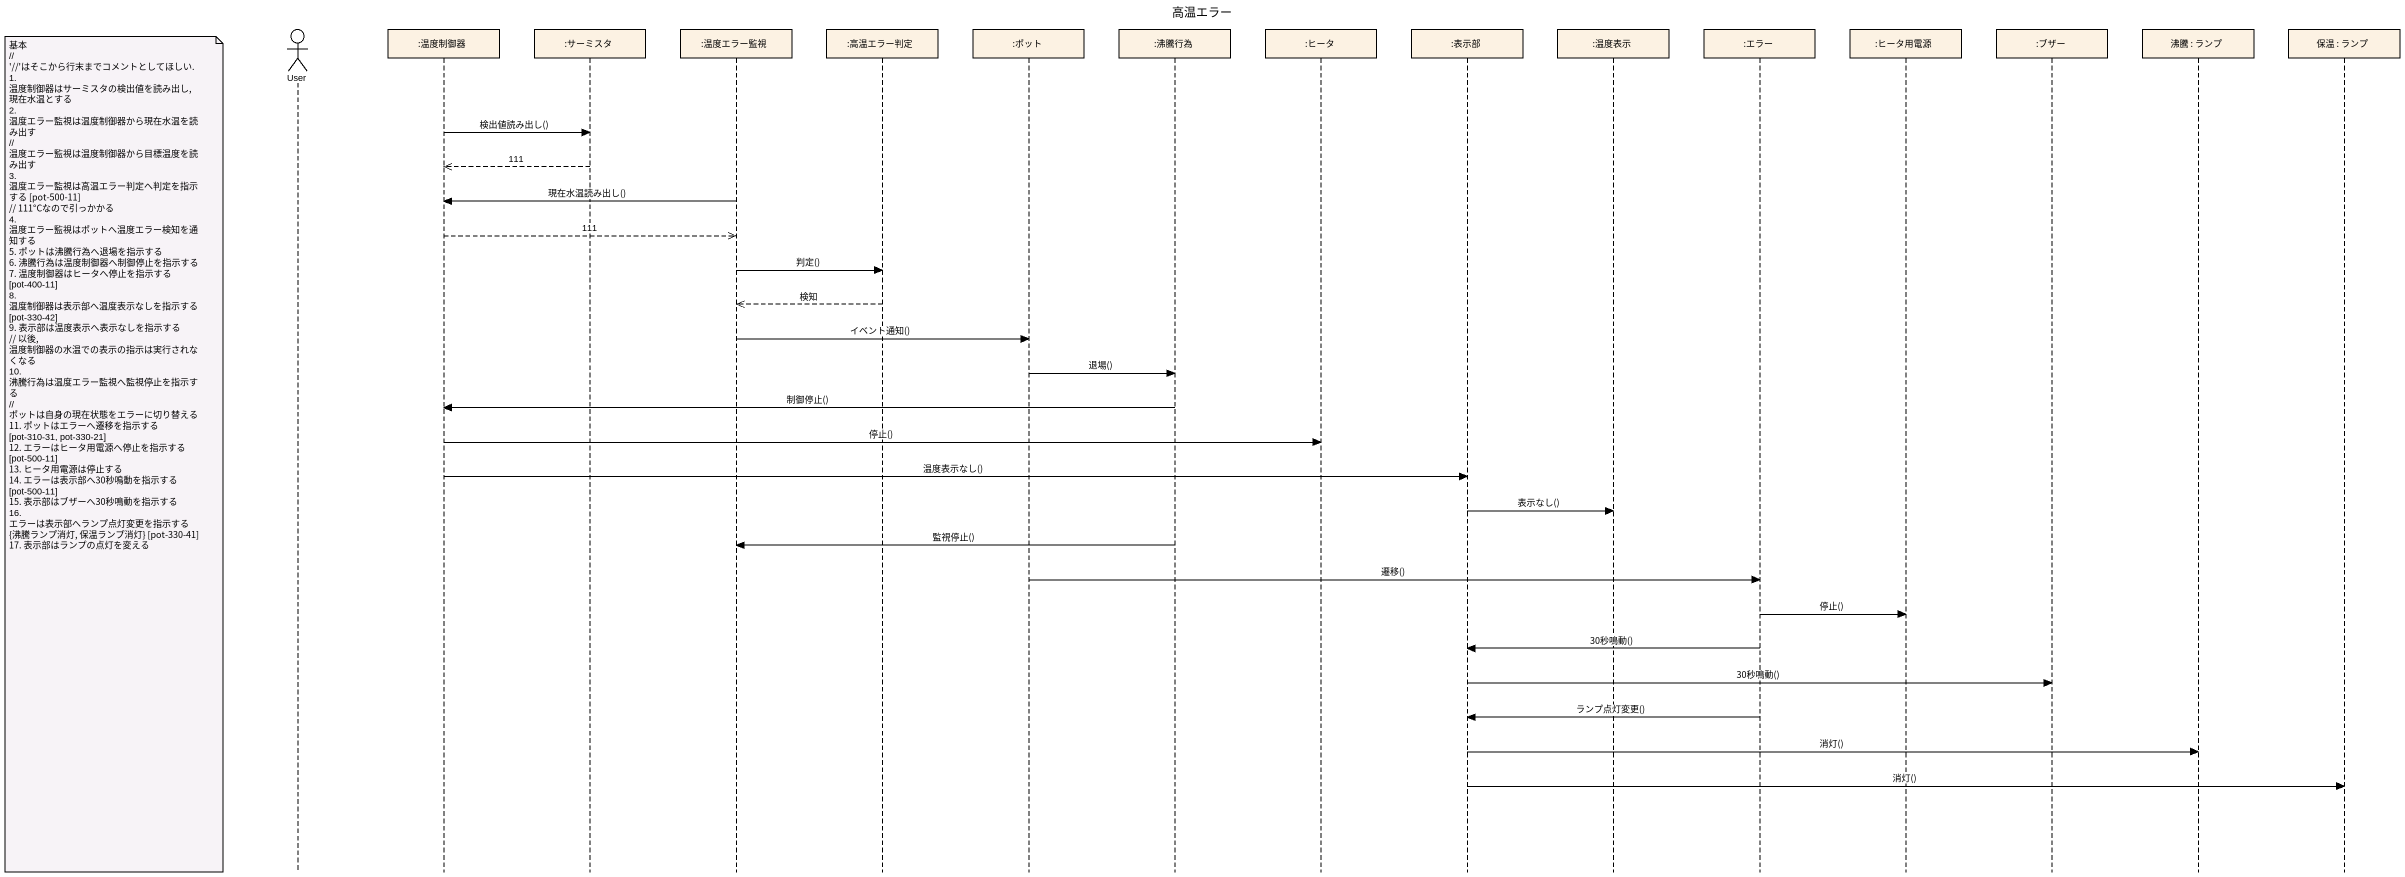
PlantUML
@startuml
title 高温エラー
hide footbox
actor User
participant ":温度制御器" as 温度制御器
participant ":サーミスタ" as サーミスタ
participant ":温度エラー監視" as 温度エラー監視
participant ":高温エラー判定" as 高温エラー判定
participant ":ポット" as ポット
participant ":沸騰行為" as 沸騰行為
participant ":ヒータ" as ヒータ
participant ":表示部" as 表示部
participant ":温度表示" as 温度表示
participant ":エラー" as エラー
participant ":ヒータ用電源" as ヒータ用電源
participant ":ブザー" as ブザー
participant "沸騰 : ランプ" as 沸騰
participant "保温 : ランプ" as 保温

温度制御器 -> サーミスタ : 検出値読み出し()
サーミスタ -->> 温度制御器 : 111
温度エラー監視 -> 温度制御器 : 現在水温読み出し()
温度制御器 -->> 温度エラー監視 : 111
温度エラー監視 -> 高温エラー判定 : 判定()
高温エラー判定 -->> 温度エラー監視 : 検知
温度エラー監視 -> ポット : イベント通知()
ポット -> 沸騰行為 : 退場()
沸騰行為 -> 温度制御器 : 制御停止()
温度制御器 -> ヒータ : 停止()
note left of User
  基本
  ~// '~//'はそこから行末までコメントとしてほしい.
  1. 温度制御器はサーミスタの検出値を読み出し, 現在水温とする
  2. 温度エラー監視は温度制御器から現在水温を読み出す
  // 温度エラー監視は温度制御器から目標温度を読み出す
  3. 温度エラー監視は高温エラー判定へ判定を指示する [pot-500-11]
  // 111°Cなので引っかかる
  4. 温度エラー監視はポットへ温度エラー検知を通知する
  5. ポットは沸騰行為へ退場を指示する
  6. 沸騰行為は温度制御器へ制御停止を指示する
  7. 温度制御器はヒータへ停止を指示する [pot-400-11]
  8. 温度制御器は表示部へ温度表示なしを指示する [pot-330-42]
  9. 表示部は温度表示へ表示なしを指示する
  // 以後, 温度制御器の水温での表示の指示は実行されなくなる
  10. 沸騰行為は温度エラー監視へ監視停止を指示する
  // ポットは自身の現在状態をエラーに切り替える
  11. ポットはエラーへ遷移を指示する [pot-310-31, pot-330-21]
  12. エラーはヒータ用電源へ停止を指示する [pot-500-11]
  13. ヒータ用電源は停止する
  14. エラーは表示部へ30秒鳴動を指示する [pot-500-11]
  15. 表示部はブザーへ30秒鳴動を指示する
  16. エラーは表示部へランプ点灯変更を指示する {沸騰ランプ消灯, 保温ランプ消灯} [pot-330-41]
  17. 表示部はランプの点灯を変える
end note
温度制御器 -> 表示部 : 温度表示なし()
表示部 -> 温度表示 : 表示なし()
沸騰行為 -> 温度エラー監視 : 監視停止()
ポット -> エラー : 遷移()
エラー -> ヒータ用電源 : 停止()
エラー -> 表示部 : 30秒鳴動()
表示部 -> ブザー : 30秒鳴動()
エラー -> 表示部 : ランプ点灯変更()
表示部 -> 沸騰 : 消灯()
表示部 -> 保温 : 消灯()
@enduml
